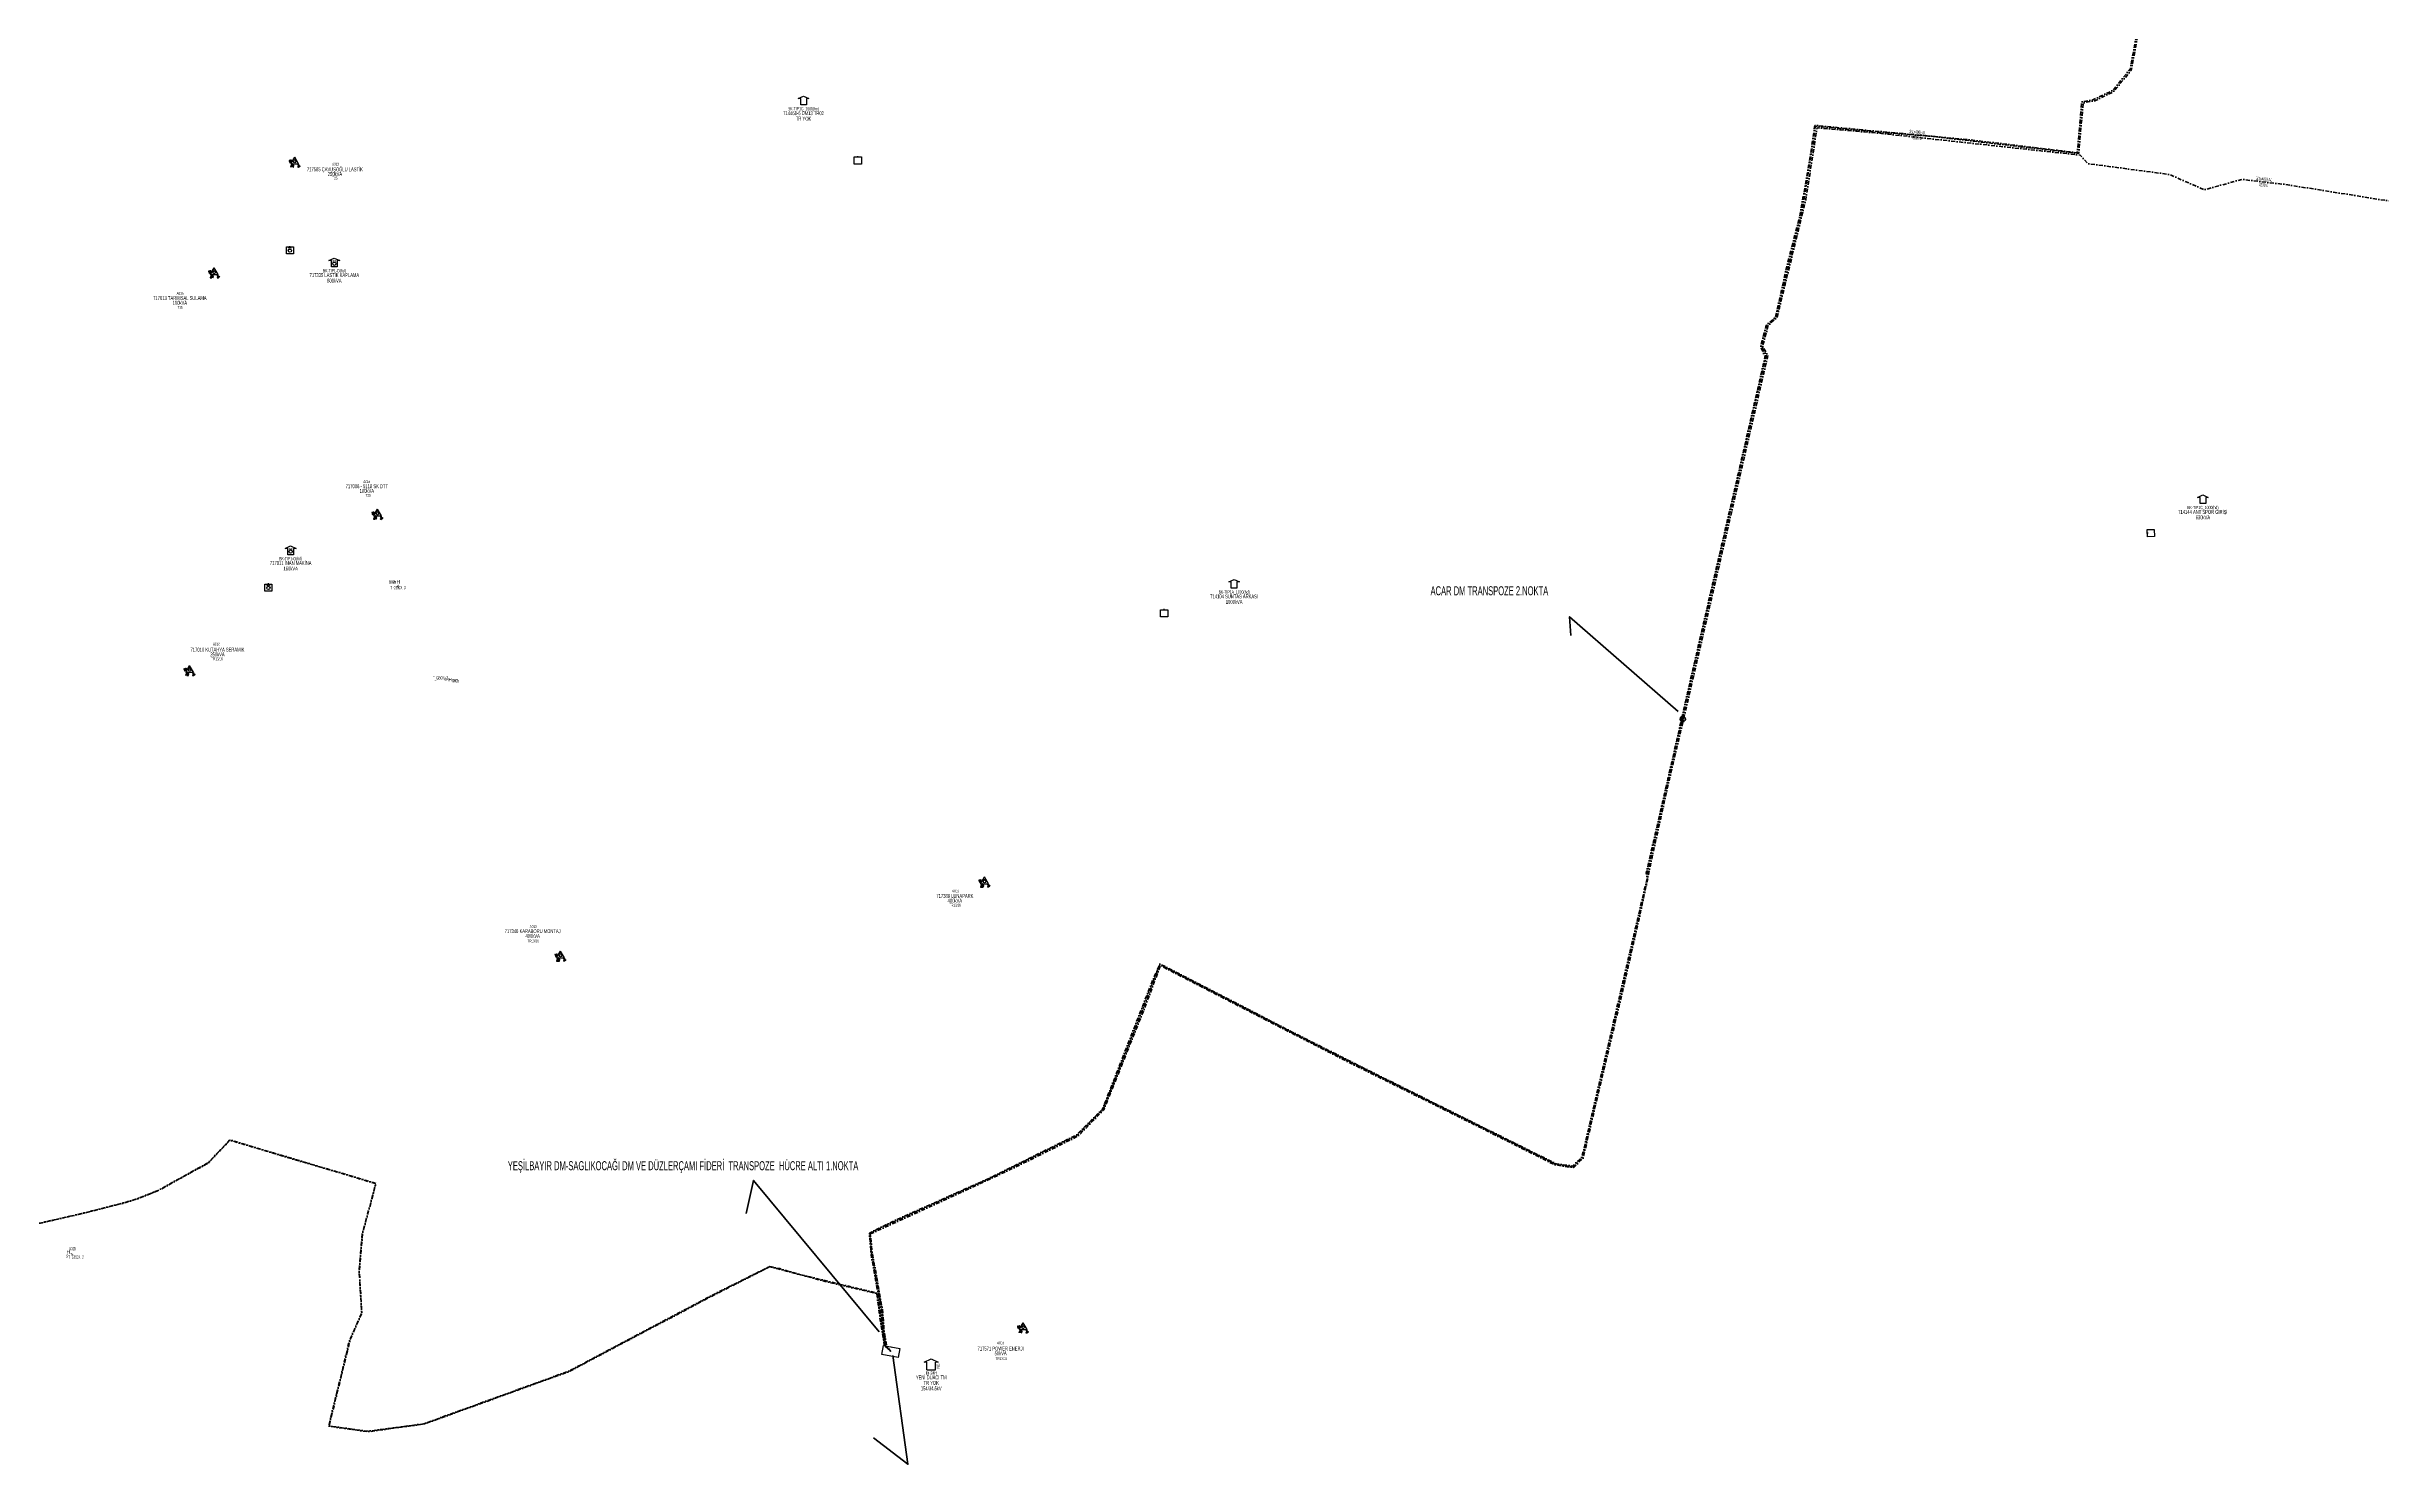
# Model space of a CAD drawing. Header units: millimetres. Extents: x 553786 to 559346, y 4090997 to 4099532.
# Drawn here: x 555232 to 556717, y 4093159 to 4094061 of the extents above; entities that cross this region are included whole.
import ezdxf
from ezdxf.enums import TextEntityAlignment as Align

# ---------------------------------------------------------------- set-up
doc = ezdxf.new("R2010")
doc.units = ezdxf.units.MM
doc.linetypes.add('DASHDOT', pattern=[5, 2.5, -1.25, 0, -1.25])
for name, color, linetype, lineweight in [('DIREK_BOX_MEVCUT', 5, 'Continuous', 25), ('HAT_OG_YERALTI_YENI', 1, 'DASHDOT', 70), ('TRAFO_MEVCUT', 5, 'Continuous', 30), ('TRAFO_TADILAT_BYSK', 5, 'Continuous', 30)]:
    doc.layers.add(name, color=color, linetype=linetype, lineweight=lineweight)
doc.styles.add('Direk', font='B_CAD')
doc.styles.get("Standard").update_dxf_attribs({"font": 'Arial'})

# ---------------------------------------------------------------- blocks, each defined once
blk = doc.blocks.new('MEV_INDMERK_KARE')
at = {"layer": 'TRAFO_MEVCUT', "linetype": 'Continuous'}
for p, q in [((-5.268651, -2.925), (-5.268651, 2.925)), ((-5.268651, 2.925), (5.268651, 2.925)), ((0, 2.535), (0, 3.315)), ((5.268651, 2.925), (5.268651, -2.925)), ((5.268651, -2.925), (-5.268651, -2.925))]:
    blk.add_line(p, q, dxfattribs=at)
blk = doc.blocks.new('MEV_INDMERK')
at = {"layer": 'TRAFO_MEVCUT', "linetype": 'Continuous'}
for p, q in [((-4.4, 2.4), (0, 4.6)), ((-2.8, 2.4), (-4.4, 2.4)), ((-2.8, -2.4), (-2.8, 2.4)), ((0, 4.6), (4.4, 2.4)), ((4.4, 2.4), (2.8, 2.4)), ((2.8, -2.4), (2.8, 2.4)), ((-2.8, -2.4), (2.8, -2.4))]:
    blk.add_line(p, q, dxfattribs=at)
at = {"layer": 'TRAFO_MEVCUT', "linetype": 'Continuous', "width": 0.6}
blk.add_text('İND.', height=2, rotation=90, dxfattribs=at).set_placement((5.417363, -0.010583), align=Align.CENTER)
blk = doc.blocks.new('MEV_OZELBINA_KARE')
at = {"layer": 'TRAFO_MEVCUT', "linetype": 'Continuous'}
for p, q in [((-2.25, 2.25), (2.25, 2.25)), ((-2.25, -2.25), (-2.25, 2.25)), ((0, 1.8), (0, 2.7)), ((2.25, 2.25), (2.25, -2.25)), ((2.25, -2.25), (-2.25, -2.25))]:
    blk.add_line(p, q, dxfattribs=at)
for centre, radius in [((0, -0.215091), 1.049264), ((-0.592312, 1.488957), 0.15614), ((0.592312, 1.488957), 0.15614)]:
    blk.add_circle(centre, radius, dxfattribs=at)
blk = doc.blocks.new('MEV_MBK_OZEL')
at = {"layer": 'TRAFO_MEVCUT', "linetype": 'Continuous'}
for p, q in [((-3.4, 2), (0, 3.6)), ((-1.8, 2), (-3.4, 2)), ((-1.8, -2), (-1.8, 2)), ((0, 3.6), (3.4, 2)), ((1.8, 2), (1.8, -2)), ((3.4, 2), (1.8, 2)), ((1.8, -2), (-1.8, -2))]:
    blk.add_line(p, q, dxfattribs=at)
for centre, radius in [((0, 0), 1.049264), ((-0.592312, 1.704048), 0.15614), ((0.592312, 1.704048), 0.15614)]:
    blk.add_circle(centre, radius, dxfattribs=at)
blk = doc.blocks.new('MEV_DIREK_OZEL')
h = blk.add_hatch(color=32)
h.paths.add_polyline_path([(-2.1, 1), (-2.3, 1.1), (-3.3, -0.5), (-3.1, -0.6), (-2.6, 0.1), (-1.9, -0.4), (-1.8, -0.2), (-2.5, 0.3)])
h.paths.add_polyline_path([(-3.4, -0.1), (-3.3, -0.2), (-2.6, 1), (-2.7, 1.1)])
h.paths.add_polyline_path([(-3.5, 0.3), (-3.4, 0.2), (-3, 0.8), (-3.2, 0.9)])
h.paths.add_polyline_path([(-3.6, 0.8), (-3.6, 0.7), (-3.5, 0.6), (-3.4, 0.8)])
h.paths.add_polyline_path([(-1.5, -2.3), (-2.2, -2.3), (-2.5, -3.5), (-2.4, -3.5), (-2.2, -2.5), (-1.9, -2.5), (-2.1, -3.5), (-2, -3.5), (-1.8, -2.5), (-1.5, -2.5), (-1.7, -3.5), (-1.6, -3.5), (-1.4, -2.5), (-1.1, -2.5), (-1.3, -3.5), (-1.2, -3.5), (-1, -2.5), (-0.7, -2.5), (-0.9, -3.5), (-0.8, -3.5), (-0.5, -2.3), (-1.3, -2.3), (-1.3, -1.4), (-1.5, -1.4)])
at = {"layer": 'TRAFO_MEVCUT'}
for points in [[(2.4, -1.6), (2.2, -1.9), (2.1, -1.4), (2, -1.4), (2.1, -2.3), (2.3, -2), (2.4, -2.7), (2.1, -2.7), (2.4, -2.9), (2.4, -2.9), (2.7, -2.5), (2.5, -2.6)], [(2.4, -1.6), (2.2, -1.9), (2.1, -1.4), (2, -1.4), (2.1, -2.3), (2.3, -2), (2.4, -2.7), (2.1, -2.7), (2.4, -2.9), (2, -3.2), (2.2, -3.8), (2.3, -3.7), (2.1, -3.3), (2.3, -3.1), (2.5, -3.6), (2.5, -3.6), (2.4, -3.1), (2.5, -2.9), (2.7, -3.4), (2.8, -3.4), (2.6, -2.9), (2.8, -2.8), (3, -3.2), (3, -3.2), (2.8, -2.7), (3, -2.6), (3.2, -3.1), (3.3, -3), (3, -2.4), (2.4, -2.9), (2.7, -2.5), (2.5, -2.6)], [(3, -2.6), (3.2, -3.1), (3.3, -3), (3, -2.4), (2.4, -2.9), (2.7, -2.5), (2.5, -2.6), (2.4, -1.6), (2.2, -1.9), (2.1, -1.4), (2, -1.4), (2.1, -2.3), (2.3, -2), (2.4, -2.7), (2.1, -2.7), (2.4, -2.9), (2, -3.2), (2.2, -3.8), (2.3, -3.7), (2.1, -3.3), (2.3, -3.1), (2.5, -3.6), (2.5, -3.6), (2.4, -3.1), (2.5, -2.9), (2.7, -3.4), (2.8, -3.4), (2.6, -2.9), (2.8, -2.8), (3, -3.2), (3, -3.2), (2.8, -2.7)]]:
    blk.add_hatch(color=32, dxfattribs=at).paths.add_polyline_path(points)
at = {"layer": 'TRAFO_MEVCUT', "linetype": 'Continuous'}
for p, q in [((-2.5, -1.4), (0, 2.9)), ((2.5, -1.4), (0, 2.9)), ((-2.5, -1.4), (2.5, -1.4))]:
    blk.add_line(p, q, dxfattribs=at)
at = {"layer": 'TRAFO_MEVCUT', "color": 32, "flags": 128}
blk.add_lwpolyline([(2, -1.4), (2.1, -1.4), (2.2, -1.9), (2.4, -1.6), (2.5, -2.6), (2.7, -2.5), (2.4, -2.9), (3, -2.4), (3.3, -3), (3.2, -3.1), (3, -2.6), (2.8, -2.7), (3, -3.2), (3, -3.2), (2.8, -2.8), (2.6, -2.9), (2.8, -3.4), (2.7, -3.4), (2.5, -2.9), (2.4, -3.1), (2.5, -3.6), (2.5, -3.6), (2.3, -3.1), (2.1, -3.3), (2.3, -3.7), (2.2, -3.8), (2, -3.2), (2.4, -2.9), (2.1, -2.7), (2.4, -2.7), (2.3, -2), (2.1, -2.3), (2, -1.4)], dxfattribs=at)
at = {"layer": 'TRAFO_MEVCUT', "linetype": 'Continuous'}
for centre, radius in [((0, 0), 0.804), ((-0.3, 1.3), 0.12), ((0.3, 1.3), 0.12)]:
    blk.add_circle(centre, radius, dxfattribs=at)
at = {"layer": 'TRAFO_TADILAT_BYSK', "color": 32, "flags": 128}
for points in [[(-3.5, 0.6), (-3.4, 0.8), (-3.6, 0.8), (-3.6, 0.7), (-3.5, 0.6)], [(-3.4, 0.2), (-3, 0.8), (-3.2, 0.9), (-3.5, 0.3), (-3.4, 0.2)], [(-3.3, -0.2), (-2.6, 1), (-2.7, 1.1), (-3.4, -0.1), (-3.3, -0.2)], [(-1.8, -0.2), (-2.5, 0.3), (-2.1, 1), (-2.3, 1.1), (-3.3, -0.5), (-3.1, -0.6), (-2.6, 0.1), (-1.9, -0.4), (-1.8, -0.2)], [(-1.3, -1.4), (-1.5, -1.4), (-1.5, -2.3), (-2.2, -2.3), (-2.5, -3.5), (-2.4, -3.5), (-2.2, -2.5), (-1.9, -2.5), (-2.1, -3.5), (-2, -3.5), (-1.8, -2.5), (-1.5, -2.5), (-1.7, -3.5), (-1.6, -3.5), (-1.4, -2.5), (-1.1, -2.5), (-1.3, -3.5), (-1.2, -3.5), (-1, -2.5), (-0.7, -2.5), (-0.9, -3.5), (-0.8, -3.5), (-0.5, -2.3), (-1.3, -2.3), (-1.3, -1.4)]]:
    blk.add_lwpolyline(points, dxfattribs=at)
blk = doc.blocks.new('MEV_BINA_KARE')
at = {"layer": 'TRAFO_MEVCUT', "linetype": 'Continuous'}
for p, q in [((-2.25, -2.25), (-2.25, 2.25)), ((-2.25, 2.25), (2.25, 2.25)), ((0, 1.8), (0, 2.7)), ((2.25, 2.25), (2.25, -2.25)), ((2.25, -2.25), (-2.25, -2.25))]:
    blk.add_line(p, q, dxfattribs=at)
blk = doc.blocks.new('MEV_BETKOSK')
at = {"layer": 'TRAFO_MEVCUT', "linetype": 'Continuous'}
for p, q in [((-3.4, 2), (0, 3.6)), ((-1.8, 2), (-3.4, 2)), ((-1.8, -2), (-1.8, 2)), ((0, 3.6), (3.4, 2)), ((3.4, 2), (1.8, 2)), ((1.8, 2), (1.8, -2)), ((1.8, -2), (-1.8, -2))]:
    blk.add_line(p, q, dxfattribs=at)

msp = doc.modelspace()

# ---------------------------------------------------------------- linework, layer by layer
at = {"color": 3, "lineweight": 50}
for points in [[(556269.585579, 4093637.724887), (556200.405954, 4093698.137644), (556201.198843, 4093686.24439)], [(556271.369581, 4093634.273549), (556273.087509, 4093631.529687)], [(556273.439904, 4093634.369154), (556271.435655, 4093631.7687)], [(555761.320921, 4093243.030386), (555681.296821, 4093339.485205), (555676.734032, 4093318.440517)], [(555769.834011, 4093228.05415), (555779.524885, 4093158.788376), (555757.720419, 4093175.653086)]]:
    msp.add_lwpolyline(points, dxfattribs=at)
msp.add_circle((556272.426767, 4093633.021124), 1.686615, dxfattribs=at)
at = {"layer": 'HAT_OG_YERALTI_YENI', "flags": 128}
for points in [[(557896.691, 4098878.394), (557897.260485, 4098886.122262), (557869.81702, 4098881.001615), (557888.927147, 4098748.982755), (557929.623344, 4098512.341645), (557936.57778, 4098476.646209), (557893.511143, 4098469.614922), (557846.049951, 4098460.474248), (557797.631518, 4098455.388757), (557744.89686, 4098455.388757), (557624.733684, 4098449.754938), (557465.9324, 4098442.377895), (557384.83177, 4098440.001319), (557191.915804, 4098432.87815), (557019.317028, 4098424.857209), (557010.410822, 4098417.782711), (557007.949871, 4098411.102987), (556969.805135, 4098410.575641), (556968.926225, 4098322.860327), (556957.948506, 4097810.372064), (556946.650307, 4097445.717921), (556936.166507, 4097096.633573), (556921.928358, 4096657.407861), (556910.675454, 4096309.943342), (556902.153227, 4096292.738115), (556890.794993, 4096281.109447), (556881.465015, 4096275.565547), (556878.504818, 4096227.477874), (556887.137908, 4096222.069191), (556900.867642, 4096206.259195), (556904.189558, 4096189.963623), (556901.693243, 4096164.792445), (556869.360978, 4095891.392557), (556845.015366, 4095672.915419), (556809.333049, 4095373.531336), (556804.034909, 4095366.841813), (556799.146292, 4095342.606754), (556802.266686, 4095334.701756), (556773.582935, 4095184.452457), (556682.948278, 4094703.966261), (556679.977559, 4094698.321895), (556676.115624, 4094695.648247), (556670.76833, 4094670.991279), (556673.144905, 4094660.593763), (556647.736348, 4094522.815146), (556615.168793, 4094352.465326), (556610.141422, 4094346.752405), (556607.39922, 4094331.213259), (556610.826973, 4094324.357753), (556587.172645, 4094202.181955), (556557.700477, 4094045.645287), (556546.47037, 4094032.245487), (556534.571267, 4094026.431153), (556527.134328, 4094025.078983), (556524.26678, 4093992.909244), (556430.574872, 4094003.80774), (556394.715305, 4094006.620255), (556356.924282, 4094010.1729), (556348.540824, 4093957.573459), (556331.836216, 4093888.699135), (556325.995479, 4093883.498478), (556322.475034, 4093870.136791), (556325.515418, 4093864.376064), (556277.010144, 4093654.713615), (556249.974555, 4093536.439461), (556250.214586, 4093531.798875), (556218.637584, 4093396.58392), (556208.619188, 4093353.829926), (556202.669637, 4093348.015592), (556191.825618, 4093349.684675), (556041.944656, 4093424.322015), (555939.823597, 4093476.873587), (555918.689807, 4093422.111542), (555903.675077, 4093384.747901), (555887.029691, 4093367.917297), (555830.518575, 4093340.129629), (555763.469899, 4093309.816869), (555755.383918, 4093305.598096), (555756.262829, 4093294.172254), (555762.883618, 4093257.130681), (555764.131775, 4093243.088908), (555765.55537, 4093233.66181), (555768.680582, 4093230.54656)], [(554093.423, 4094916.935), (554093.337494, 4094919.733863), (554094.047643, 4094920.444011), (554098.308536, 4094929.344543), (554130.123203, 4094913.389866), (554138.132374, 4094909.422689), (554138.272443, 4094901.186643), (554152.3328, 4094894.272386), (554182.514569, 4094707.048707), (554201.735626, 4094586.171206), (554115.59876, 4094553.147804), (554064.036517, 4094533.396492), (554014.040084, 4094515.748262), (554010.236802, 4094506.267777), (554040.93734, 4094450.720451), (554098.205893, 4094345.531103), (554168.026132, 4094221.386615), (554339.58588, 4093912.95861), (554430.170966, 4093759.701065), (554504.276886, 4093647.937776), (554529.473655, 4093615.708887), (554548.698539, 4093610.233726), (554546.475826, 4093586.013012), (554638.739231, 4093452.675153), (554651.125104, 4093434.396679), (554660.086236, 4093423.515305), (554672.567812, 4093407.993345), (554689.449943, 4093392.471386), (554708.61934, 4093382.1156), (554713.973862, 4093378.976742), (554739.192294, 4093370.303672), (554772.495012, 4093364.389025), (554785.893153, 4093362.779354), (554814.799035, 4093359.040879), (554848.674863, 4093353.930394), (554894.103366, 4093347.353115), (554942.178265, 4093340.776682), (555007.628487, 4093331.783453), (555083.35784, 4093320.855472), (555144.935767, 4093312.491329), (555168.136095, 4093309.65358), (555185.216085, 4093309.580744), (555203.806202, 4093310.67395), (555227.644467, 4093312.189157), (555259.142575, 4093319.548111), (555281.993072, 4093325.414894), (555289.994082, 4093327.924086), (555303.849411, 4093333.455634), (555318.376824, 4093341.690773), (555334.426188, 4093350.449276), (555348.246317, 4093364.993535), (555395.848331, 4093350.762893), (555417.610205, 4093344.443238), (555436.365417, 4093338.72563), (555441.099743, 4093337.487421), (555432.357171, 4093305.15077), (555430.381383, 4093282.068893), (555430.717548, 4093276.466141), (555432.116562, 4093255.036478), (555424.232796, 4093237.543442), (555418.715543, 4093214.241366), (555413.312877, 4093192.683857), (555411.164469, 4093183.141489), (555413.190079, 4093182.753606), (555436.131944, 4093179.501489), (555453.361511, 4093181.915526), (555471.610418, 4093184.380191), (555489.68863, 4093190.875235), (555536.343256, 4093207.819309), (555564.176421, 4093217.90586), (555589.492147, 4093231.327891), (555606.099625, 4093240.149576), (555634.208659, 4093254.876703), (555646.921416, 4093261.736909), (555667.972601, 4093272.571095), (555691.542675, 4093284.465216), (555697.705703, 4093282.956782), (555728.517241, 4093274.779277), (555759.735007, 4093267.482741), (555761.917264, 4093250.62741), (555764.516485, 4093234.518308), (555765.908885, 4093233.192213), (555768.680582, 4093230.54656)], [(556034.022, 4094593.051), (556032.334074, 4094582.381609), (556093.321788, 4094574.305457), (556098.2113, 4094574.105388), (556100.998217, 4094605.746234), (556255.582335, 4094586.503674), (556266.940569, 4094647.216139), (556268.157522, 4094650.461348), (556283.448984, 4094647.246795), (556385.27784, 4094628.420419), (556482.128582, 4094610.114985), (556480.657142, 4094598.357155), (556519.142, 4094590.916215), (556654.121356, 4094564.577477), (556614.500229, 4094354.203477), (556609.292471, 4094347.149332), (556606.512422, 4094331.029078), (556609.835918, 4094324.197446), (556567.45035, 4094101.482875), (556556.941509, 4094046.510516), (556546.124144, 4094032.988809), (556532.914476, 4094026.852034), (556526.257635, 4094025.811903), (556523.328651, 4093993.34383), (556454.157627, 4094001.665175), (556389.068085, 4094007.6632), (556356.423964, 4094010.783594), (556353.89752, 4093993.609729), (556346.952488, 4093953.279933), (556338.407165, 4093920.383439), (556331.428672, 4093888.621244), (556325.545782, 4093883.578767), (556321.897756, 4093870.041757), (556324.738352, 4093863.450119), (556307.779601, 4093789.409532), (556283.521418, 4093684.975876), (556263.861593, 4093598.824526), (556259.579305, 4093580.219682), (556249.190784, 4093534.995873), (556249.806246, 4093531.980108), (556242.20209, 4093499.472503), (556216.882867, 4093390.986028), (556208.279551, 4093354.255955), (556202.371113, 4093348.593702), (556191.9698, 4093349.947719), (556076.542865, 4093407.393725), (556023.860849, 4093433.86546), (555939.866019, 4093477.203248), (555934.658261, 4093465.294598), (555903.349759, 4093384.85873), (555886.695153, 4093368.355368), (555831.62779, 4093340.982421), (555770.381067, 4093313.581374), (555755.007894, 4093305.920772), (555756.049445, 4093292.248423), (555761.302731, 4093263.138616), (555763.337844, 4093249.091252), (555764.332052, 4093238.486363), (555765.136888, 4093234.320157), (555768.680582, 4093230.54656)], [(555768.680582, 4093230.54656), (555766.014861, 4093234.118782), (555764.417699, 4093243.466985), (555763.309867, 4093257.314887), (555756.813782, 4093293.764153), (555755.650036, 4093305.373326), (555808.804442, 4093329.658872), (555847.784539, 4093347.818327), (555887.752128, 4093367.620932), (555904.067087, 4093384.307121), (555929.451455, 4093447.385254), (555940.138222, 4093476.118863), (556009.982678, 4093440.130663), (556062.497244, 4093413.348014), (556116.820109, 4093386.428659), (556191.257041, 4093349.280474), (556202.888501, 4093347.545852), (556209.039718, 4093353.659082), (556220.942521, 4093404.295112), (556233.493189, 4093457.031976), (556244.664878, 4093505.865238), (556253.322897, 4093546.937066), (556263.354343, 4093592.363081), (556275.561365, 4093644.268728), (556326.556768, 4093864.315142), (556323.18375, 4093870.250209), (556326.814239, 4093883.365857), (556332.400743, 4093888.478928), (556350.72243, 4093963.627818), (556357.83118, 4094009.1989), (556397.466953, 4094005.752311), (556525.239647, 4093991.845774), (556530.201755, 4093986.424422), (556582.046349, 4093979.494882), (556604.221948, 4093969.759252), (556628.020153, 4093976.384889), (556655.93221, 4093973.139395), (556868.576793, 4093939.207513), (556955.960203, 4093926.383137), (556990.034905, 4093922.867493), (557006.801822, 4093930.980517), (557230.367288, 4093915.039196), (557266.340098, 4093913.534791), (557292.368173, 4093912.699233), (557327.940664, 4093908.746734), (557427.551739, 4093900.640323), (557480.233051, 4093895.24137), (557498.747388, 4093893.26512), (557538.990371, 4093890.795861), (557568.274068, 4093892.236042), (557606.118846, 4093889.355679), (557621.575772, 4093886.03981), (557635.683781, 4093882.643283), (557632.771414, 4093864.857037), (557633.706767, 4093845.216429), (557643.691754, 4093800.511716), (557648.570369, 4093753.319051), (557657.823438, 4093711.628751), (557664.945502, 4093681.30413), (557672.458295, 4093649.315772), (557681.179396, 4093630.913449), (557699.891375, 4093620.366074), (557716.722879, 4093609.697787), (557767.369273, 4093594.975928), (557799.492047, 4093589.786539), (557842.697501, 4093594.747166), (557921.624418, 4093604.104437), (557997.031058, 4093613.541509), (558016.153472, 4093613.301479), (558019.113846, 4093602.900165), (558023.116, 4093592.623)], [(555768.680582, 4093230.54656), (555764.708563, 4093234.459195), (555759.851077, 4093267.73035), (555711.111153, 4093279.481187), (555697.951735, 4093283.294053), (555691.709494, 4093284.700499), (555656.002579, 4093266.895955), (555563.868478, 4093218.073129), (555471.3857, 4093184.544629), (555435.901372, 4093179.794758), (555411.305634, 4093183.235165), (555424.913393, 4093238.683601), (555432.168695, 4093254.973281), (555430.515416, 4093281.756402), (555432.664679, 4093305.728948), (555441.130312, 4093337.562375), (555348.27554, 4093365.169094), (555334.222668, 4093350.620239), (555302.549791, 4093333.060327), (555288.560507, 4093327.484178), (555276.919075, 4093324.158055), (555252.023681, 4093317.812861), (555227.175581, 4093312.236712), (555188.827333, 4093309.595379), (555168.443144, 4093309.600057), (555107.39007, 4093317.397381), (555034.320704, 4093328.083118), (554876.991573, 4093349.786837), (554804.999653, 4093360.346104), (554771.768744, 4093364.479301), (554738.888994, 4093370.427544), (554713.759152, 4093379.355251), (554689.786606, 4093392.416156), (554672.046952, 4093408.486893), (554650.554324, 4093435.352678), (554617.264469, 4093483.463073), (554576.735273, 4093542.281879), (554546.498424, 4093586.401233), (554548.556111, 4093610.146448), (554560.220119, 4093610.146448), (554564.735219, 4093610.2217), (554566.392, 4093605.837)]]:
    msp.add_lwpolyline(points, dxfattribs=at)

# ---------------------------------------------------------------- block references
at = {"layer": 'TRAFO_MEVCUT'}
for name, p in [('MEV_BETKOSK', (555713.128386, 4094025.780181)), ('MEV_DIREK_OZEL', (555389.4648, 4093987.662147)), ('MEV_BINA_KARE', (555747.68671, 4093988.422681)), ('MEV_OZELBINA_KARE', (555386.385211, 4093931.258894)), ('MEV_DIREK_OZEL', (555338.247635, 4093917.18925)), ('MEV_MBK_OZEL', (555414.657146, 4093922.734932)), ('MEV_DIREK_OZEL', (555442.132203, 4093763.637456)), ('MEV_BETKOSK', (556603.255342, 4093772.068656)), ('MEV_MBK_OZEL', (555386.879028, 4093739.538617)), ('MEV_BETKOSK', (555987.035149, 4093718.306194)), ('MEV_OZELBINA_KARE', (555372.720587, 4093716.685255)), ('MEV_BINA_KARE', (555942.526875, 4093700.357659)), ('MEV_DIREK_OZEL', (555322.624851, 4093664.19331)), ('MEV_DIREK_OZEL', (555828.295289, 4093529.613781)), ('MEV_DIREK_OZEL', (555558.587, 4093482.468)), ('MEV_DIREK_OZEL', (555852.780918, 4093245.896936)), ('MEV_INDMERK', (555794.350869, 4093221.337822))]:
    msp.add_blockref(name, p, dxfattribs=at)
for name, p, rotation in [('MEV_BINA_KARE', (556570.194897, 4093751.357521), 92.16107899999999), ('MEV_INDMERK_KARE', (555768.680582, 4093230.54656), 348.799202)]:
    msp.add_blockref(name, p, dxfattribs=dict(at, rotation=rotation))

# ---------------------------------------------------------------- texts
at = {"layer": 'DIREK_BOX_MEVCUT', "linetype": 'ByBlock', "width": 0.53}
for s, p in [('B02b', (555451.791109, 4093720.201884)), ('T_GBOX_3', (555455.087409, 4093716.640167)), ('T_GBOX_3', (555482.178322, 4093659.221806)), ('C02b', (555491.756948, 4093657.378649)), ('A02b', (555248.145811, 4093296.038787)), ('T_GBOX_3', (555250.279238, 4093290.742669))]:
    msp.add_text(s, height=2.05, dxfattribs=at).set_placement(p, align=Align.MIDDLE_CENTER)
at = {"layer": 'DIREK_BOX_MEVCUT', "linetype": 'ByBlock', "style": 'Direk', "width": 0.8}
for p in [(555455.29, 4093720.29), (555488.32, 4093658.04), (555245.36, 4093293.92)]:
    msp.add_text('H', height=2.25, dxfattribs=at).set_placement(p, align=Align.MIDDLE_CENTER)
at = {"layer": 'DIREK_BOX_MEVCUT', "color": 32, "style": 'Direk'}
for s, rotation, p in [('5', 271.442626, (555452.490887, 4093720.219507)), ('4', 356.822946, (555455.134819, 4093717.494303)), ('4', 259.108046, (555485.570441, 4093658.569081)), ('5', 439.108046, (555491.069559, 4093657.510919)), ('5', 347.027934, (555244.731467, 4093291.191457)), ('4', 417.141622, (555247.71204, 4093292.40082))]:
    msp.add_text(s, height=2, rotation=rotation, dxfattribs=at).set_placement(p, align=Align.MIDDLE_CENTER)
at = {"layer": 'HAT_OG_YERALTI_YENI', "lineweight": 30, "width": 0.53}
for rotation, p in [(354.735042, (556421.690853, 4094005.510601)), (353.367676, (556642.074355, 4093975.606454))]:
    msp.add_text('3(1x400)-AL', height=2.05, rotation=rotation, dxfattribs=at).set_placement(p, align=Align.CENTER)
for s, rotation, p in [('2828.0', 354.735042, (556421.534859, 4094003.817774)), ('3239.0', 353.367676, (556641.878009, 4093973.91783))]:
    msp.add_text(s, height=2.05, rotation=rotation, dxfattribs=at).set_placement(p, align=Align.TOP_CENTER)
at = {"layer": 'TRAFO_MEVCUT', "width": 0.6}
for s, height, p in [('714468-6 DM13 TR02', 2.5, (555713.128386, 4094017.280181)), ('714468-6 DM13 TR02', 2.5, (555713.128386, 4094017.280181)), ('BK-TIP1C_1600(hd)', 2.1, (555713.128386, 4094020.280181)), ('BK-TIP1C_1600(hd)', 2.1, (555713.128386, 4094020.280181)), ('TR YOK', 2.5, (555713.128386, 4094013.780181)), ('TR YOK', 2.5, (555713.128386, 4094013.780181)), ('717565 ÇAVUŞOĞLU LASTİK', 2.5, (555415.009735, 4093981.535079)), ('717565 ÇAVUŞOĞLU LASTİK', 2.5, (555415.009735, 4093981.535079)), ('250kVA', 2.5, (555415.009735, 4093978.535079)), ('250kVA', 2.5, (555415.009735, 4093978.535079)), ('A01ö', 1.8, (555415.442936, 4093985.15228)), ('A01ö', 1.8, (555415.442936, 4093985.15228)), ('717335 LASTİK KAPLAMA', 2.5, (555414.657146, 4093914.234932)), ('717335 LASTİK KAPLAMA', 2.5, (555414.657146, 4093914.234932)), ('BK-TIP1-Ö(hd)', 2.1, (555414.657146, 4093917.234932)), ('BK-TIP1-Ö(hd)', 2.1, (555414.657146, 4093917.234932)), ('717013 TARIMSAL SULAMA', 2.5, (555316.382472, 4093899.653128)), ('717013 TARIMSAL SULAMA', 2.5, (555316.382472, 4093899.653128)), ('100kVA', 2.5, (555316.382472, 4093896.653128)), ('100kVA', 2.5, (555316.382472, 4093896.653128)), ('A01ö', 1.8, (555316.498132, 4093902.957616)), ('A01ö', 1.8, (555316.498132, 4093902.957616)), ('800kVA', 2.5, (555414.657146, 4093910.734932)), ('800kVA', 2.5, (555414.657146, 4093910.734932)), ('717008 - 5118 SK DTT', 2.5, (555435.334095, 4093779.903138)), ('717008 - 5118 SK DTT', 2.5, (555435.334095, 4093779.903138)), ('A01ö', 1.8, (555435.290622, 4093783.1348)), ('A01ö', 1.8, (555435.290622, 4093783.1348)), ('100kVA', 2.5, (555435.334095, 4093776.903138)), ('100kVA', 2.5, (555435.334095, 4093776.903138)), ('714144 ANT SPOR GİRİŞİ', 2.5, (556603.255342, 4093763.568656)), ('714144 ANT SPOR GİRİŞİ', 2.5, (556603.255342, 4093763.568656)), ('BK-TIP1C_1000(hd)', 2.1, (556603.255342, 4093766.568656)), ('BK-TIP1C_1000(hd)', 2.1, (556603.255342, 4093766.568656)), ('630kVA', 2.5, (556603.255342, 4093760.068656)), ('630kVA', 2.5, (556603.255342, 4093760.068656)), ('BK-TIP1-Ö(hd)', 2.1, (555386.879028, 4093734.038617)), ('BK-TIP1-Ö(hd)', 2.1, (555386.879028, 4093734.038617)), ('717011 İNAN MAKİNA', 2.5, (555386.879028, 4093731.038617)), ('717011 İNAN MAKİNA', 2.5, (555386.879028, 4093731.038617)), ('160kVA', 2.5, (555386.879028, 4093727.538617)), ('160kVA', 2.5, (555386.879028, 4093727.538617)), ('714104 SUNTAS ARKASI', 2.5, (555987.035149, 4093709.806194)), ('714104 SUNTAS ARKASI', 2.5, (555987.035149, 4093709.806194)), ('BK-TIP1A_1000(hd)', 2.1, (555987.035149, 4093712.806194)), ('BK-TIP1A_1000(hd)', 2.1, (555987.035149, 4093712.806194)), ('1000kVA', 2.5, (555987.035149, 4093706.306194)), ('1000kVA', 2.5, (555987.035149, 4093706.306194)), ('717010 KUTAHYA SERAMIK', 2.5, (555340.301734, 4093675.89612)), ('717010 KUTAHYA SERAMIK', 2.5, (555340.301734, 4093675.89612)), ('A01ö', 1.8, (555339.68584, 4093679.767187)), ('A01ö', 1.8, (555339.68584, 4093679.767187)), ('250kVA', 2.5, (555340.301734, 4093672.89612)), ('250kVA', 2.5, (555340.301734, 4093672.89612)), ('717388 LUNAPARK', 2.5, (555809.377643, 4093519.214189)), ('717388 LUNAPARK', 2.5, (555809.377643, 4093519.214189)), ('400kVA', 2.5, (555809.377643, 4093516.214189)), ('400kVA', 2.5, (555809.377643, 4093516.214189)), ('A01ö', 1.8, (555809.859339, 4093522.736247)), ('A01ö', 1.8, (555809.859339, 4093522.736247)), ('717346 KARABORU MONTAJ', 2.5, (555540.802728, 4093496.793869)), ('717346 KARABORU MONTAJ', 2.5, (555540.802728, 4093496.793869)), ('A01ö', 1.8, (555541.175589, 4093500.063528)), ('A01ö', 1.8, (555541.175589, 4093500.063528)), ('400kVA', 2.5, (555540.802728, 4093493.793869)), ('400kVA', 2.5, (555540.802728, 4093493.793869)), ('717571 POWER ENERJI', 2.5, (555838.493485, 4093231.156883)), ('717571 POWER ENERJI', 2.5, (555838.493485, 4093231.156883)), ('A01ö', 1.8, (555838.496122, 4093235.181152)), ('A01ö', 1.8, (555838.496122, 4093235.181152)), ('IM-24H', 2.1, (555794.350869, 4093215.837822)), ('IM-24H', 2.1, (555794.350869, 4093215.837822)), ('50kVA', 2.5, (555838.493485, 4093228.156883)), ('50kVA', 2.5, (555838.493485, 4093228.156883)), ('YENİ DUACI TM', 2.5, (555794.350869, 4093212.837822)), ('YENİ DUACI TM', 2.5, (555794.350869, 4093212.837822)), ('154/34.5kV', 2.5, (555794.350869, 4093205.837822)), ('154/34.5kV', 2.5, (555794.350869, 4093205.837822)), ('TR YOK', 2.5, (555794.350869, 4093209.337822)), ('TR YOK', 2.5, (555794.350869, 4093209.337822))]:
    msp.add_text(s, height=height, dxfattribs=at).set_placement(p, align=Align.CENTER)
for s, p in [('T25', (555415.055203, 4093978.040013)), ('T25', (555415.055203, 4093978.040013)), ('T15', (555316.500905, 4093895.909666)), ('T15', (555316.500905, 4093895.909666)), ('T25', (555436.208334, 4093776.251959)), ('T25', (555436.208334, 4093776.251959)), ('TR13/16', (555340.073573, 4093672.206385)), ('TR13/16', (555340.073573, 4093672.206385)), ('TR13/16', (555809.561083, 4093515.503527)), ('TR13/16', (555809.561083, 4093515.503527)), ('TR13/16', (555541.175589, 4093492.696593)), ('TR13/16', (555541.175589, 4093492.696593)), ('TR13/16', (555838.980788, 4093226.941817)), ('TR13/16', (555838.980788, 4093226.941817))]:
    msp.add_text(s, height=1.8, dxfattribs=at).set_placement(p, align=Align.TOP_CENTER)
at = {"layer": 'TRAFO_MEVCUT', "color": 3, "width": 0.6}
for s, p in [('ACAR DM TRANSPOZE 2.NOKTA', (556149.418742, 4093711.761346)), ('YEŞİLBAYIR DM-SAGLIKOCAĞI DM VE DÜZLERÇAMI FİDERİ  TRANSPOZE  HÜCRE ALTI 1.NOKTA', (555636.491842, 4093345.933054))]:
    msp.add_text(s, height=5.74123819, dxfattribs=at).set_placement(p, align=Align.CENTER)

doc.saveas('drawing.dxf')
